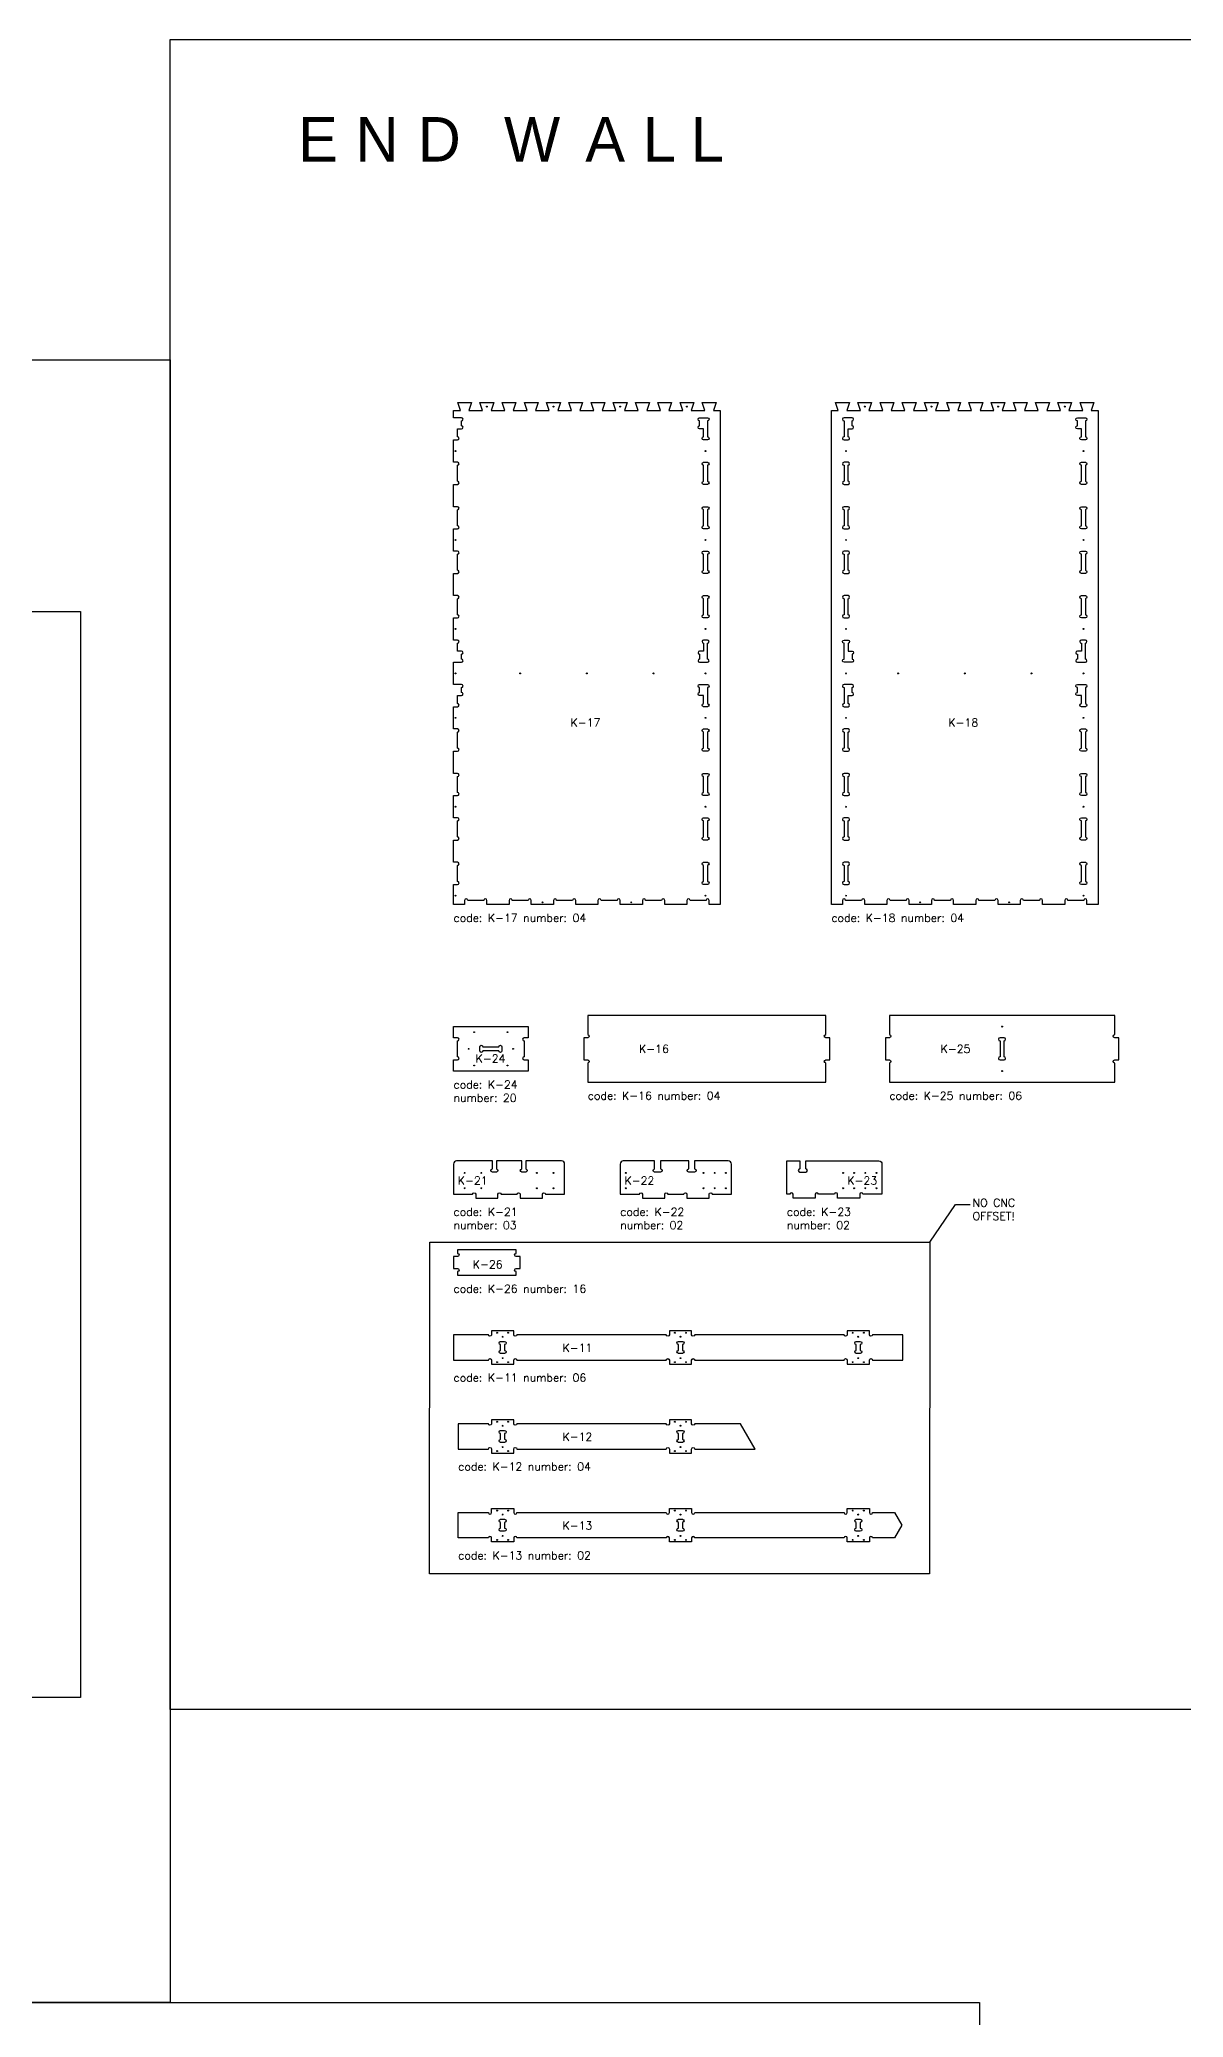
# Model space of a CAD drawing. Header units: millimetres. Extents: x -2063935 to 28085, y -14264 to 11271.
# Drawn here: x -1698 to 3449, y 839 to 9737 of the extents above; entities that cross this region are included whole.
import ezdxf

# ---------------------------------------------------------------- set-up
doc = ezdxf.new("R2010")
doc.units = ezdxf.units.MM
for name, color, linetype in [('codes', 1, 'Continuous'), ('collection', 9, 'Continuous'), ('dimensions', 4, 'Continuous'), ('drill holes d4mm x 50mm screws', 3, 'Continuous'), ('text', 4, 'Continuous')]:
    doc.layers.add(name, color=color, linetype=linetype)
doc.styles.get("Standard").update_dxf_attribs({"font": 'romans.shx'})

# ---------------------------------------------------------------- blocks, each defined once
blk = doc.blocks.new('NO_CNC-OFFSET')
at = {"layer": 'dimensions'}
blk.add_lwpolyline([(0, 0), (115.3, 169.6), (181.6, 169.6)], dxfattribs=at)
at = {"layer": 'dimensions', "insert": (192.4, 194.8), "char_height": 36, "attachment_point": 1}
blk.add_mtext_dynamic_manual_height_columns('NO CNC \\POFFSET!', width=972.986, gutter_width=1, heights=[0], dxfattribs=at)

msp = doc.modelspace()

# ---------------------------------------------------------------- linework, layer by layer
at = {"color": 2}
for points in [[(201.11037, 6985.62049), (183.11037, 6985.62049), (183.11037, 7021.62049, 1), (183.11037, 7035.62049), (165.11037, 7035.62049), (165.11037, 7135.62049), (183.11037, 7135.62049, 1), (183.11037, 7149.62049), (183.11037, 7221.62049, 1), (183.11037, 7235.62049), (165.11037, 7235.62049), (165.11037, 7335.62049), (183.11037, 7335.62049, 1), (183.11037, 7349.62049), (183.11037, 7421.62049, 1), (183.11037, 7435.62049), (165.11037, 7435.62049), (165.11037, 7535.62049), (183.11037, 7535.62049, 1), (183.11037, 7549.62049), (183.11037, 7621.62049, 1), (183.11037, 7635.62049), (165.11037, 7635.62049), (165.11037, 7735.62049), (183.11037, 7735.62049, 1), (183.11037, 7749.62049), (183.11037, 7821.62049, 1), (183.11037, 7835.62049), (165.11037, 7835.62049), (165.11037, 7935.62049), (183.11037, 7935.62049, 1), (183.11037, 7949.62049), (183.11037, 7985.62049), (201.11037, 7985.62049, 1), (201.11037, 7999.62049), (201.11037, 8021.62049, 1), (201.11037, 8035.62049), (165.11037, 8035.62049), (165.11037, 8067.62049), (196.11037, 8067.62049), (184.11037, 8103.62049), (246.11037, 8103.62049), (234.11037, 8067.62049), (296.11037, 8067.62049), (284.11037, 8103.62049), (346.11037, 8103.62049), (334.11037, 8067.62049), (396.11037, 8067.62049), (384.11037, 8103.62049), (446.11037, 8103.62049), (434.11037, 8067.62049), (496.11037, 8067.62049), (484.11037, 8103.62049), (546.11037, 8103.62049), (534.11037, 8067.62049), (596.11037, 8067.62049), (584.11037, 8103.62049), (646.11037, 8103.62049), (634.11037, 8067.62049), (696.11037, 8067.62049), (684.11037, 8103.62049), (746.11037, 8103.62049), (734.11037, 8067.62049), (796.11037, 8067.62049), (784.11037, 8103.62049), (846.11037, 8103.62049), (834.11037, 8067.62049), (896.11037, 8067.62049), (884.11037, 8103.62049), (946.11037, 8103.62049), (934.11037, 8067.62049), (996.11037, 8067.62049), (984.11037, 8103.62049), (1046.11037, 8103.62049), (1034.11037, 8067.62049), (1096.11037, 8067.62049), (1084.11037, 8103.62049), (1146.11037, 8103.62049), (1134.11037, 8067.62049), (1196.11037, 8067.62049), (1184.11037, 8103.62049), (1246.11037, 8103.62049), (1234.11037, 8067.62049), (1296.11037, 8067.62049), (1284.11037, 8103.62049), (1346.11037, 8103.62049), (1334.11037, 8067.62049), (1365.11037, 8067.62049), (1365.11037, 5846.62049), (1315.11037, 5846.62049), (1315.11037, 5864.62049, 1), (1301.11037, 5864.62049), (1229.11037, 5864.62049, 1), (1215.11037, 5864.62049), (1215.11037, 5846.62049), (1115.11037, 5846.62049), (1115.11037, 5864.62049, 1), (1101.11037, 5864.62049), (1029.11037, 5864.62049, 1), (1015.11037, 5864.62049), (1015.11037, 5846.62049), (915.11037, 5846.62049), (915.11037, 5864.62049, 1), (901.11037, 5864.62049), (829.11037, 5864.62049, 1), (815.11037, 5864.62049), (815.11037, 5846.62049), (715.11037, 5846.62049), (715.11037, 5864.62049, 1), (701.11037, 5864.62049), (629.11037, 5864.62049, 1), (615.11037, 5864.62049), (615.11037, 5846.62049), (515.11037, 5846.62049), (515.11037, 5864.62049, 1), (501.11037, 5864.62049), (429.11037, 5864.62049, 1), (415.11037, 5864.62049), (415.11037, 5846.62049), (315.11037, 5846.62049), (315.11037, 5864.62049, 1), (301.11037, 5864.62049), (229.11037, 5864.62049, 1), (215.11037, 5864.62049), (215.11037, 5846.62049), (165.11037, 5846.62049), (165.11037, 5935.62049), (183.11037, 5935.62049, 1), (183.11037, 5949.62049), (183.11037, 6021.62049, 1), (183.11037, 6035.62049), (165.11037, 6035.62049), (165.11037, 6135.62049), (183.11037, 6135.62049, 1), (183.11037, 6149.62049), (183.11037, 6221.62049, 1), (183.11037, 6235.62049), (165.11037, 6235.62049), (165.11037, 6335.62049), (183.11037, 6335.62049, 1), (183.11037, 6349.62049), (183.11037, 6421.62049, 1), (183.11037, 6435.62049), (165.11037, 6435.62049), (165.11037, 6535.62049), (183.11037, 6535.62049, 1), (183.11037, 6549.62049), (183.11037, 6621.62049, 1), (183.11037, 6635.62049), (165.11037, 6635.62049), (165.11037, 6735.62049), (183.11037, 6735.62049, 1), (183.11037, 6749.62049), (183.11037, 6785.62049), (201.11037, 6785.62049, 1), (201.11037, 6799.62049), (201.11037, 6821.62049, 1), (201.11037, 6835.62049), (165.11037, 6835.62049), (165.11037, 6935.62049), (201.11037, 6935.62049, 1), (201.11037, 6949.62049), (201.11037, 6971.62049, 1), (201.11037, 6985.62049)], [(1308.11037, 7735.62049), (1290.11037, 7735.62049, -1), (1290.11037, 7749.62049), (1290.11037, 7821.62049, -1), (1290.11037, 7835.62049), (1308.11037, 7835.62049, -1), (1308.11037, 7821.62049), (1308.11037, 7749.62049, -1)], [(1922.11037, 7735.62049), (1940.11037, 7735.62049, 1), (1940.11037, 7749.62049), (1940.11037, 7821.62049, 1), (1940.11037, 7835.62049), (1922.11037, 7835.62049, 1), (1922.11037, 7821.62049), (1922.11037, 7749.62049, 1)], [(3008.11037, 7735.62049), (2990.11037, 7735.62049, -1), (2990.11037, 7749.62049), (2990.11037, 7821.62049, -1), (2990.11037, 7835.62049), (3008.11037, 7835.62049, -1), (3008.11037, 7821.62049), (3008.11037, 7749.62049, -1)], [(1308.11037, 7535.62049), (1290.11037, 7535.62049, -1), (1290.11037, 7549.62049), (1290.11037, 7621.62049, -1), (1290.11037, 7635.62049), (1308.11037, 7635.62049, -1), (1308.11037, 7621.62049), (1308.11037, 7549.62049, -1)], [(1922.11037, 7535.62049), (1940.11037, 7535.62049, 1), (1940.11037, 7549.62049), (1940.11037, 7621.62049, 1), (1940.11037, 7635.62049), (1922.11037, 7635.62049, 1), (1922.11037, 7621.62049), (1922.11037, 7549.62049, 1)], [(3008.11037, 7535.62049), (2990.11037, 7535.62049, -1), (2990.11037, 7549.62049), (2990.11037, 7621.62049, -1), (2990.11037, 7635.62049), (3008.11037, 7635.62049, -1), (3008.11037, 7621.62049), (3008.11037, 7549.62049, -1)], [(1308.11037, 7335.62049), (1290.11037, 7335.62049, -1), (1290.11037, 7349.62049), (1290.11037, 7421.62049, -1), (1290.11037, 7435.62049), (1308.11037, 7435.62049, -1), (1308.11037, 7421.62049), (1308.11037, 7349.62049, -1)], [(1922.11037, 7335.62049), (1940.11037, 7335.62049, 1), (1940.11037, 7349.62049), (1940.11037, 7421.62049, 1), (1940.11037, 7435.62049), (1922.11037, 7435.62049, 1), (1922.11037, 7421.62049), (1922.11037, 7349.62049, 1)], [(3008.11037, 7335.62049), (2990.11037, 7335.62049, -1), (2990.11037, 7349.62049), (2990.11037, 7421.62049, -1), (2990.11037, 7435.62049), (3008.11037, 7435.62049, -1), (3008.11037, 7421.62049), (3008.11037, 7349.62049, -1)], [(1308.11037, 7135.62049), (1290.11037, 7135.62049, -1), (1290.11037, 7149.62049), (1290.11037, 7221.62049, -1), (1290.11037, 7235.62049), (1308.11037, 7235.62049, -1), (1308.11037, 7221.62049), (1308.11037, 7149.62049, -1)], [(1922.11037, 7135.62049), (1940.11037, 7135.62049, 1), (1940.11037, 7149.62049), (1940.11037, 7221.62049, 1), (1940.11037, 7235.62049), (1922.11037, 7235.62049, 1), (1922.11037, 7221.62049), (1922.11037, 7149.62049, 1)], [(3008.11037, 7135.62049), (2990.11037, 7135.62049, -1), (2990.11037, 7149.62049), (2990.11037, 7221.62049, -1), (2990.11037, 7235.62049), (3008.11037, 7235.62049, -1), (3008.11037, 7221.62049), (3008.11037, 7149.62049, -1)], [(1308.11037, 6535.62049), (1290.11037, 6535.62049, -1), (1290.11037, 6549.62049), (1290.11037, 6621.62049, -1), (1290.11037, 6635.62049), (1308.11037, 6635.62049, -1), (1308.11037, 6621.62049), (1308.11037, 6549.62049, -1)], [(1922.11037, 6535.62049), (1940.11037, 6535.62049, 1), (1940.11037, 6549.62049), (1940.11037, 6621.62049, 1), (1940.11037, 6635.62049), (1922.11037, 6635.62049, 1), (1922.11037, 6621.62049), (1922.11037, 6549.62049, 1)], [(3008.11037, 6535.62049), (2990.11037, 6535.62049, -1), (2990.11037, 6549.62049), (2990.11037, 6621.62049, -1), (2990.11037, 6635.62049), (3008.11037, 6635.62049, -1), (3008.11037, 6621.62049), (3008.11037, 6549.62049, -1)], [(1308.11037, 6335.62049), (1290.11037, 6335.62049, -1), (1290.11037, 6349.62049), (1290.11037, 6421.62049, -1), (1290.11037, 6435.62049), (1308.11037, 6435.62049, -1), (1308.11037, 6421.62049), (1308.11037, 6349.62049, -1)], [(1922.11037, 6335.62049), (1940.11037, 6335.62049, 1), (1940.11037, 6349.62049), (1940.11037, 6421.62049, 1), (1940.11037, 6435.62049), (1922.11037, 6435.62049, 1), (1922.11037, 6421.62049), (1922.11037, 6349.62049, 1)], [(3008.11037, 6335.62049), (2990.11037, 6335.62049, -1), (2990.11037, 6349.62049), (2990.11037, 6421.62049, -1), (2990.11037, 6435.62049), (3008.11037, 6435.62049, -1), (3008.11037, 6421.62049), (3008.11037, 6349.62049, -1)], [(1308.11037, 6135.62049), (1290.11037, 6135.62049, -1), (1290.11037, 6149.62049), (1290.11037, 6221.62049, -1), (1290.11037, 6235.62049), (1308.11037, 6235.62049, -1), (1308.11037, 6221.62049), (1308.11037, 6149.62049, -1)], [(1922.11037, 6135.62049), (1940.11037, 6135.62049, 1), (1940.11037, 6149.62049), (1940.11037, 6221.62049, 1), (1940.11037, 6235.62049), (1922.11037, 6235.62049, 1), (1922.11037, 6221.62049), (1922.11037, 6149.62049, 1)], [(3008.11037, 6135.62049), (2990.11037, 6135.62049, -1), (2990.11037, 6149.62049), (2990.11037, 6221.62049, -1), (2990.11037, 6235.62049), (3008.11037, 6235.62049, -1), (3008.11037, 6221.62049), (3008.11037, 6149.62049, -1)], [(1308.11037, 5935.62049), (1290.11037, 5935.62049, -1), (1290.11037, 5949.62049), (1290.11037, 6021.62049, -1), (1290.11037, 6035.62049), (1308.11037, 6035.62049, -1), (1308.11037, 6021.62049), (1308.11037, 5949.62049, -1)], [(1922.11037, 5935.62049), (1940.11037, 5935.62049, 1), (1940.11037, 5949.62049), (1940.11037, 6021.62049, 1), (1940.11037, 6035.62049), (1922.11037, 6035.62049, 1), (1922.11037, 6021.62049), (1922.11037, 5949.62049, 1)], [(3008.11037, 5935.62049), (2990.11037, 5935.62049, -1), (2990.11037, 5949.62049), (2990.11037, 6021.62049, -1), (2990.11037, 6035.62049), (3008.11037, 6035.62049, -1), (3008.11037, 6021.62049), (3008.11037, 5949.62049, -1)], [(1840.11037, 5046.62049), (1840.11037, 5132.62049, -1), (1840.11037, 5146.62049), (1858.11037, 5146.62049), (1858.11037, 5246.62049), (1840.11037, 5246.62049, -1), (1840.11037, 5260.62049), (1840.11037, 5346.62049), (769.11037, 5346.62049), (769.11037, 5260.62049, -1), (769.11037, 5246.62049), (751.11037, 5246.62049), (751.11037, 5146.62049), (769.11037, 5146.62049, -1), (769.11037, 5132.62049), (769.11037, 5046.62049)], [(3140.11037, 5046.62049), (3140.11037, 5132.62049, -1), (3140.11037, 5146.62049), (3158.11037, 5146.62049), (3158.11037, 5246.62049), (3140.11037, 5246.62049, -1), (3140.11037, 5260.62049), (3140.11037, 5346.62049), (2126.11037, 5346.62049), (2126.11037, 5260.62049, -1), (2126.11037, 5246.62049), (2108.11037, 5246.62049), (2108.11037, 5146.62049), (2126.11037, 5146.62049, -1), (2126.11037, 5132.62049), (2126.11037, 5046.62049)], [(283.11037, 5187.62049), (283.11037, 5205.62049, -1), (297.11037, 5205.62049), (369.11037, 5205.62049, -1), (383.11037, 5205.62049), (383.11037, 5187.62049, -1), (369.11037, 5187.62049), (297.11037, 5187.62049, -1)], [(2642.11037, 5246.62049), (2624.11037, 5246.62049, 1), (2624.11037, 5232.62049), (2624.11037, 5160.62049, 1), (2624.11037, 5146.62049), (2642.11037, 5146.62049, 1), (2642.11037, 5160.62049), (2642.11037, 5232.62049, 1)], [(395.11037, 3826.19326), (377.11037, 3826.19326, -1), (377.11037, 3840.19326), (377.11037, 3866.19326, -1), (377.11037, 3880.19326), (395.11037, 3880.19326, -1), (395.11037, 3866.19326), (395.11037, 3840.19326, -1)], [(1195.11037, 3826.19326), (1177.11037, 3826.19326, -1), (1177.11037, 3840.19326), (1177.11037, 3866.19326, -1), (1177.11037, 3880.19326), (1195.11037, 3880.19326, -1), (1195.11037, 3866.19326), (1195.11037, 3840.19326, -1)], [(1995.11037, 3826.19326), (1977.11037, 3826.19326, -1), (1977.11037, 3840.19326), (1977.11037, 3866.19326, -1), (1977.11037, 3880.19326), (1995.11037, 3880.19326, -1), (1995.11037, 3866.19326), (1995.11037, 3840.19326, -1)], [(395.11037, 3426.19326), (377.11037, 3426.19326, -1), (377.11037, 3440.19326), (377.11037, 3466.19326, -1), (377.11037, 3480.19326), (395.11037, 3480.19326, -1), (395.11037, 3466.19326), (395.11037, 3440.19326, -1)], [(1195.11037, 3426.19326), (1177.11037, 3426.19326, -1), (1177.11037, 3440.19326), (1177.11037, 3466.19326, -1), (1177.11037, 3480.19326), (1195.11037, 3480.19326, -1), (1195.11037, 3466.19326), (1195.11037, 3440.19326, -1)], [(395.11037, 3026.19326), (377.11037, 3026.19326, -1), (377.11037, 3040.19326), (377.11037, 3066.19326, -1), (377.11037, 3080.19326), (395.11037, 3080.19326, -1), (395.11037, 3066.19326), (395.11037, 3040.19326, -1)], [(1195.11037, 3026.19326), (1177.11037, 3026.19326, -1), (1177.11037, 3040.19326), (1177.11037, 3066.19326, -1), (1177.11037, 3080.19326), (1195.11037, 3080.19326, -1), (1195.11037, 3066.19326), (1195.11037, 3040.19326, -1)], [(1995.11037, 3026.19326), (1977.11037, 3026.19326, -1), (1977.11037, 3040.19326), (1977.11037, 3066.19326, -1), (1977.11037, 3080.19326), (1995.11037, 3080.19326, -1), (1995.11037, 3066.19326), (1995.11037, 3040.19326, -1)]]:
    msp.add_lwpolyline(points, format="xyb", close=True, dxfattribs=at)
for points in [[(1865.11037, 5846.62049), (1865.11037, 8067.62049), (1896.11037, 8067.62049), (1884.11037, 8103.62049), (1946.11037, 8103.62049), (1934.11037, 8067.62049), (1996.11037, 8067.62049), (1984.11037, 8103.62049), (2046.11037, 8103.62049), (2034.11037, 8067.62049), (2096.11037, 8067.62049), (2084.11037, 8103.62049), (2146.11037, 8103.62049), (2134.11037, 8067.62049), (2196.11037, 8067.62049), (2184.11037, 8103.62049), (2246.11037, 8103.62049), (2234.11037, 8067.62049), (2296.11037, 8067.62049), (2284.11037, 8103.62049), (2346.11037, 8103.62049), (2334.11037, 8067.62049), (2396.11037, 8067.62049), (2384.11037, 8103.62049), (2446.11037, 8103.62049), (2434.11037, 8067.62049), (2496.11037, 8067.62049), (2484.11037, 8103.62049), (2546.11037, 8103.62049), (2534.11037, 8067.62049), (2596.11037, 8067.62049), (2584.11037, 8103.62049), (2646.11037, 8103.62049), (2634.11037, 8067.62049), (2696.11037, 8067.62049), (2684.11037, 8103.62049), (2746.11037, 8103.62049), (2734.11037, 8067.62049), (2796.11037, 8067.62049), (2784.11037, 8103.62049), (2846.11037, 8103.62049), (2834.11037, 8067.62049), (2896.11037, 8067.62049), (2884.11037, 8103.62049), (2946.11037, 8103.62049), (2934.11037, 8067.62049), (2996.11037, 8067.62049), (2984.11037, 8103.62049), (3046.11037, 8103.62049), (3034.11037, 8067.62049), (3065.11037, 8067.62049), (3065.11037, 5846.62049), (3015.11037, 5846.62049), (3015.11037, 5864.62049, 1), (3001.11037, 5864.62049), (2929.11037, 5864.62049, 1), (2915.11037, 5864.62049), (2915.11037, 5846.62049), (2815.11037, 5846.62049), (2815.11037, 5864.62049, 1), (2801.11037, 5864.62049), (2729.11037, 5864.62049, 1), (2715.11037, 5864.62049), (2715.11037, 5846.62049), (2615.11037, 5846.62049), (2615.11037, 5864.62049, 1), (2601.11037, 5864.62049), (2529.11037, 5864.62049, 1), (2515.11037, 5864.62049), (2515.11037, 5846.62049), (2415.11037, 5846.62049), (2415.11037, 5864.62049, 1), (2401.11037, 5864.62049), (2329.11037, 5864.62049, 1), (2315.11037, 5864.62049), (2315.11037, 5846.62049), (2215.11037, 5846.62049), (2215.11037, 5864.62049, 1), (2201.11037, 5864.62049), (2129.11037, 5864.62049, 1), (2115.11037, 5864.62049), (2115.11037, 5846.62049), (2015.11037, 5846.62049), (2015.11037, 5864.62049, 1), (2001.11037, 5864.62049), (1929.11037, 5864.62049, 1), (1915.11037, 5864.62049), (1915.11037, 5846.62049), (1865.11037, 5846.62049)], [(1272.11037, 7985.62049, -1), (1272.11037, 7999.62049), (1272.11037, 8021.62049, -1), (1272.11037, 8035.62049), (1308.11037, 8035.62049, -1), (1308.11037, 8021.62049), (1308.11037, 7949.62049, -1), (1308.11037, 7935.62049), (1290.11037, 7935.62049, -1), (1290.11037, 7949.62049), (1290.11037, 7985.62049), (1272.11037, 7985.62049)], [(1958.11037, 7985.62049, 1), (1958.11037, 7999.62049), (1958.11037, 8021.62049, 1), (1958.11037, 8035.62049), (1922.11037, 8035.62049, 1), (1922.11037, 8021.62049), (1922.11037, 7949.62049, 1), (1922.11037, 7935.62049), (1940.11037, 7935.62049, 1), (1940.11037, 7949.62049), (1940.11037, 7985.62049), (1958.11037, 7985.62049)], [(2972.11037, 7985.62049, -1), (2972.11037, 7999.62049), (2972.11037, 8021.62049, -1), (2972.11037, 8035.62049), (3008.11037, 8035.62049, -1), (3008.11037, 8021.62049), (3008.11037, 7949.62049, -1), (3008.11037, 7935.62049), (2990.11037, 7935.62049, -1), (2990.11037, 7949.62049), (2990.11037, 7985.62049), (2972.11037, 7985.62049)], [(1272.11037, 6985.62049, 1), (1272.11037, 6971.62049), (1272.11037, 6949.62049, 1), (1272.11037, 6935.62049), (1308.11037, 6935.62049, 1), (1308.11037, 6949.62049), (1308.11037, 7021.62049, 1), (1308.11037, 7035.62049), (1290.11037, 7035.62049, 1), (1290.11037, 7021.62049), (1290.11037, 6985.62049), (1272.11037, 6985.62049)], [(1958.11037, 6985.62049, -1), (1958.11037, 6971.62049), (1958.11037, 6949.62049, -1), (1958.11037, 6935.62049), (1922.11037, 6935.62049, -1), (1922.11037, 6949.62049), (1922.11037, 7021.62049, -1), (1922.11037, 7035.62049), (1940.11037, 7035.62049, -1), (1940.11037, 7021.62049), (1940.11037, 6985.62049), (1958.11037, 6985.62049)], [(2972.11037, 6985.62049, 1), (2972.11037, 6971.62049), (2972.11037, 6949.62049, 1), (2972.11037, 6935.62049), (3008.11037, 6935.62049, 1), (3008.11037, 6949.62049), (3008.11037, 7021.62049, 1), (3008.11037, 7035.62049), (2990.11037, 7035.62049, 1), (2990.11037, 7021.62049), (2990.11037, 6985.62049), (2972.11037, 6985.62049)], [(1272.11037, 6785.62049, -1), (1272.11037, 6799.62049), (1272.11037, 6821.62049, -1), (1272.11037, 6835.62049), (1308.11037, 6835.62049, -1), (1308.11037, 6821.62049), (1308.11037, 6749.62049, -1), (1308.11037, 6735.62049), (1290.11037, 6735.62049, -1), (1290.11037, 6749.62049), (1290.11037, 6785.62049), (1272.11037, 6785.62049)], [(1958.11037, 6785.62049, 1), (1958.11037, 6799.62049), (1958.11037, 6821.62049, 1), (1958.11037, 6835.62049), (1922.11037, 6835.62049, 1), (1922.11037, 6821.62049), (1922.11037, 6749.62049, 1), (1922.11037, 6735.62049), (1940.11037, 6735.62049, 1), (1940.11037, 6749.62049), (1940.11037, 6785.62049), (1958.11037, 6785.62049)], [(2972.11037, 6785.62049, -1), (2972.11037, 6799.62049), (2972.11037, 6821.62049, -1), (2972.11037, 6835.62049), (3008.11037, 6835.62049, -1), (3008.11037, 6821.62049), (3008.11037, 6749.62049, -1), (3008.11037, 6735.62049), (2990.11037, 6735.62049, -1), (2990.11037, 6749.62049), (2990.11037, 6785.62049), (2972.11037, 6785.62049)], [(501.11037, 5296.62049), (501.11037, 5246.62049), (483.11037, 5246.62049, 1), (483.11037, 5232.62049), (483.11037, 5160.62049, 1), (483.11037, 5146.62049), (501.11037, 5146.62049), (501.11037, 5096.62049), (165.11037, 5096.62049), (165.11037, 5146.62049), (183.11037, 5146.62049, 1), (183.11037, 5160.62049), (183.11037, 5232.62049, 1), (183.11037, 5246.62049), (165.11037, 5246.62049), (165.11037, 5296.62049), (501.11037, 5296.62049)], [(215.11037, 4542.19326), (251.11037, 4542.19326, -1), (265.11037, 4542.19326), (265.11037, 4524.19326), (365.11037, 4524.19326), (365.11037, 4542.19326, -1), (379.11037, 4542.19326), (451.11037, 4542.19326, -1), (465.11037, 4542.19326), (465.11037, 4524.19326), (565.11037, 4524.19326), (565.11037, 4542.19326, -1), (579.11037, 4542.19326), (615.11037, 4542.19326), (665.11037, 4542.19326), (665.11037, 4678.19326, 0.4142135624), (651.11037, 4692.19326), (490.11037, 4692.19326), (490.11037, 4656.19326, -1), (490.11037, 4642.19326), (472.11037, 4642.19326, -1), (472.11037, 4656.19326), (472.11037, 4692.19326), (415.11037, 4692.19326), (358.11037, 4692.19326), (358.11037, 4656.19326, -1), (358.11037, 4642.19326), (340.11037, 4642.19326, -1), (340.11037, 4656.19326), (340.11037, 4692.19326), (179.11037, 4692.19326, 0.4142135624), (165.11037, 4678.19326), (165.11037, 4542.19326), (215.11037, 4542.19326)], [(965.11037, 4542.19326), (1001.11037, 4542.19326, -1), (1015.11037, 4542.19326), (1015.11037, 4524.19326), (1115.11037, 4524.19326), (1115.11037, 4542.19326, -1), (1129.11037, 4542.19326), (1201.11037, 4542.19326, -1), (1215.11037, 4542.19326), (1215.11037, 4524.19326), (1315.11037, 4524.19326), (1315.11037, 4542.19326, -1), (1329.11037, 4542.19326), (1365.11037, 4542.19326), (1415.11037, 4542.19326), (1415.11037, 4678.19326, 0.4142135624), (1401.11037, 4692.19326), (1249.90768, 4692.19326), (1249.90768, 4656.19326, -1), (1249.90768, 4642.19326), (1223.12307, 4642.19326, -1), (1223.12307, 4656.19326), (1223.12307, 4692.19326), (1165.11037, 4692.19326), (1096.74108, 4692.19326), (1096.74108, 4656.19326, -1), (1096.74108, 4642.19326), (1069.74108, 4642.19326, -1), (1069.74108, 4656.19326), (1069.74108, 4692.19326), (929.11037, 4692.19326, 0.4142135624), (915.11037, 4678.19326), (915.11037, 4542.19326), (965.11037, 4542.19326)], [(2042.94579, 4542.19326), (2006.94579, 4542.19326, 1), (1992.94579, 4542.19326), (1992.94579, 4524.19326), (1892.94579, 4524.19326), (1892.94579, 4542.19326, 1), (1878.94579, 4542.19326), (1806.94579, 4542.19326, 1), (1792.94579, 4542.19326), (1792.94579, 4524.19326), (1692.94579, 4524.19326), (1692.94579, 4542.19326, 1), (1678.94579, 4542.19326), (1665.11037, 4542.19326), (1665.11037, 4692.1573), (1723.51909, 4692.1573), (1723.51909, 4656.1573, 1), (1723.51909, 4642.1573), (1750.51909, 4642.1573, 1), (1750.51909, 4656.1573), (1750.51909, 4692.1573), (2078.94577, 4692.09741, -0.4210768971), (2092.94579, 4678.09741), (2092.94579, 4542.19326), (2042.94579, 4542.19326)], [(183.11037, 4276.19326, -1), (183.11037, 4262.19326), (165.11037, 4262.19326), (165.11037, 4208.19326), (183.11037, 4208.19326, -1), (183.11037, 4194.19326), (183.11037, 4178.19326), (447.11037, 4178.19326), (447.11037, 4194.19326, -1), (447.11037, 4208.19326), (465.11037, 4208.19326), (465.11037, 4262.19326), (447.11037, 4262.19326, -1), (447.11037, 4276.19326), (447.11037, 4292.19326), (183.11037, 4292.19326), (183.11037, 4276.19326)], [(165.11037, 3910.19326), (165.11037, 3796.19326), (322.11037, 3796.19326, -1), (336.11037, 3796.19326), (336.11037, 3778.19326), (436.11037, 3778.19326), (436.11037, 3796.19326, -1), (450.11037, 3796.19326), (1122.11037, 3796.19326, -1), (1136.11037, 3796.19326), (1136.11037, 3778.19326), (1236.11037, 3778.19326), (1236.11037, 3796.19326, -1), (1250.11037, 3796.19326), (1922.11037, 3796.19326, -1), (1936.11037, 3796.19326), (1936.11037, 3778.19326), (2036.11037, 3778.19326), (2036.11037, 3796.19326, -1), (2050.11037, 3796.19326), (2186.11037, 3796.19326), (2186.11037, 3910.19326), (2050.11037, 3910.19326, -1), (2036.11037, 3910.19326), (2036.11037, 3928.19326), (1936.11037, 3928.19326), (1936.11037, 3910.19326, -1), (1922.11037, 3910.19326), (1250.11037, 3910.19326, -1), (1236.11037, 3910.19326), (1236.11037, 3928.19326), (1136.11037, 3928.19326), (1136.11037, 3910.19326, -1), (1122.11037, 3910.19326), (450.11037, 3910.19326, -1), (436.11037, 3910.19326), (436.11037, 3928.19326), (336.11037, 3928.19326), (336.11037, 3910.19326, -1), (322.11037, 3910.19326), (165.11037, 3910.19326)], [(186.11037, 3510.19326), (186.11037, 3396.19326), (322.11037, 3396.19326, -1), (336.11037, 3396.19326), (336.11037, 3378.19326), (436.11037, 3378.19326), (436.11037, 3396.19326, -1), (450.11037, 3396.19326), (1122.11037, 3396.19326, -1), (1136.11037, 3396.19326), (1136.11037, 3378.19326), (1236.11037, 3378.19326), (1236.11037, 3396.19326, -1), (1250.11037, 3396.19326), (1522.05566, 3396.19326), (1456.23773, 3510.19326), (1250.11037, 3510.19326, -1), (1236.11037, 3510.19326), (1236.11037, 3528.19326), (1136.11037, 3528.19326), (1136.11037, 3510.19326, -1), (1122.11037, 3510.19326), (450.11037, 3510.19326, -1), (436.11037, 3510.19326), (436.11037, 3528.19326), (336.11037, 3528.19326), (336.11037, 3510.19326, -1), (322.11037, 3510.19326), (186.11037, 3510.19326)], [(186.11037, 3110.19326), (322.11037, 3110.19326, 1), (336.11037, 3110.19326), (336.11037, 3128.19326), (436.11037, 3128.19326), (436.11037, 3110.19326, 1), (450.11037, 3110.19326), (1122.11037, 3110.19326, 1), (1136.11037, 3110.19326), (1136.11037, 3128.19326), (1236.11037, 3128.19326), (1236.11037, 3110.19326, 1), (1250.11037, 3110.19326), (1922.11037, 3110.19326, 1), (1936.11037, 3110.19326), (1936.11037, 3128.19326), (2036.11037, 3128.19326), (2036.11037, 3110.19326, 1), (2050.11037, 3110.19326), (2149.05744, 3110.19326), (2181.96641, 3053.19326), (2149.05744, 2996.19326), (2050.11037, 2996.19326, 1), (2036.11037, 2996.19326), (2036.11037, 2978.19326), (1936.11037, 2978.19326), (1936.11037, 2996.19326, 1), (1922.11037, 2996.19326), (1250.11037, 2996.19326, 1), (1236.11037, 2996.19326), (1236.11037, 2978.19326), (1136.11037, 2978.19326), (1136.11037, 2996.19326, 1), (1122.11037, 2996.19326), (450.11037, 2996.19326, 1), (436.11037, 2996.19326), (436.11037, 2978.19326), (336.11037, 2978.19326), (336.11037, 2996.19326, 1), (322.11037, 2996.19326), (186.11037, 2996.19326), (186.11037, 3110.19326)]]:
    msp.add_lwpolyline(points, format="xyb", dxfattribs=at)
at = {"layer": 'collection'}
for points in [[(-1109.52455, 9737.05147), (9871.20497, 9737.05147), (9871.20497, 2225.14331), (-1109.52455, 2225.14331)], [(-5486.75045, 8296.50093), (-1109.52455, 8296.50093), (-1109.52455, 906.12007), (-5486.75045, 906.12007)], [(-2686.72501, 906.12007), (2531.03193, 906.12007), (2531.03193, -5911.27747), (-2686.72501, -5911.27747)]]:
    msp.add_lwpolyline(points, close=True, dxfattribs=at)
at = {"layer": 'dimensions'}
for points in [[(-5059.13606, 7163.45226), (-1514.15285, 7163.45226), (-1514.15285, 2278.89372), (-5059.13606, 2278.89372)], [(58.48069, 4327.21236), (2308.342, 4327.21236), (2306.35221, 2835.34658), (56.4909, 2835.34658)]]:
    msp.add_lwpolyline(points, close=True, dxfattribs=at)
at = {"layer": 'drill holes d4mm x 50mm screws'}
for centre in [(315.11037, 8085.62049), (615.11037, 8085.62049), (915.11037, 8085.62049), (1215.11037, 8085.62049), (2015.11037, 8085.62049), (2315.11037, 8085.62049), (2615.11037, 8085.62049), (2915.11037, 8085.62049), (174.11037, 7885.62049), (1299.11037, 7885.62049), (1931.11037, 7885.62049), (2999.11037, 7885.62049), (174.11037, 7485.62049), (1299.11037, 7485.62049), (1931.11037, 7485.62049), (2999.11037, 7485.62049), (174.11037, 7085.62049), (1299.11037, 7085.62049), (1931.11037, 7085.62049), (2999.11037, 7085.62049), (174.11037, 6885.62049), (465.11037, 6885.62049), (765.11037, 6885.62049), (1065.11037, 6885.62049), (1299.11037, 6885.62049), (1931.11037, 6885.62049), (2165.11037, 6885.62049), (2465.11037, 6885.62049), (2765.11037, 6885.62049), (2999.11037, 6885.62049), (174.11037, 6685.62049), (1299.11037, 6685.62049), (1931.11037, 6685.62049), (2999.11037, 6685.62049), (174.11037, 6285.62049), (1299.11037, 6285.62049), (1931.11037, 6285.62049), (2999.11037, 6285.62049), (174.11037, 5885.62049), (1299.11037, 5885.62049), (1931.11037, 5885.62049), (2999.11037, 5885.62049), (565.11037, 5855.62049), (965.11037, 5855.62049), (2265.11037, 5855.62049), (2665.11037, 5855.62049), (258.11037, 5271.62049), (408.11037, 5271.62049), (2633.11037, 5296.62049), (233.11037, 5196.62049), (433.11037, 5196.62049), (258.11037, 5121.62049), (408.11037, 5121.62049), (2633.11037, 5096.62049), (215.11037, 4638.19326), (290.11037, 4638.19326), (540.11037, 4638.19326), (615.11037, 4638.19326), (940.11037, 4638.19326), (1290.11037, 4638.19326), (1340.11037, 4638.19326), (1390.11037, 4638.19326), (1917.94579, 4638.19326), (1967.94579, 4638.19326), (2017.94579, 4638.19326), (2067.94579, 4638.19326), (215.11037, 4569.19326), (290.11037, 4569.19326), (540.11037, 4569.19326), (615.11037, 4569.19326), (940.11037, 4569.19326), (1290.11037, 4569.19326), (1340.11037, 4569.19326), (1390.11037, 4569.19326), (1917.94579, 4569.19326), (1967.94579, 4569.19326), (2017.94579, 4569.19326), (2067.94579, 4569.19326), (361.11037, 3919.19326), (411.11037, 3919.19326), (1161.11037, 3919.19326), (1211.11037, 3919.19326), (1961.11037, 3919.19326), (2011.11037, 3919.19326), (386.11037, 3901.19326), (1186.11037, 3901.19326), (1986.11037, 3901.19326), (361.11037, 3787.19326), (386.11037, 3805.19326), (411.11037, 3787.19326), (1161.11037, 3787.19326), (1186.11037, 3805.19326), (1211.11037, 3787.19326), (1961.11037, 3787.19326), (1986.11037, 3805.19326), (2011.11037, 3787.19326), (361.11037, 3519.19326), (386.11037, 3501.19326), (411.11037, 3519.19326), (1161.11037, 3519.19326), (1186.11037, 3501.19326), (1211.11037, 3519.19326), (361.11037, 3387.19326), (386.11037, 3405.19326), (411.11037, 3387.19326), (1161.11037, 3387.19326), (1186.11037, 3405.19326), (1211.11037, 3387.19326), (361.11037, 3119.19326), (411.11037, 3119.19326), (1161.11037, 3119.19326), (1211.11037, 3119.19326), (1961.11037, 3119.19326), (2011.11037, 3119.19326), (386.11037, 3101.19326), (1186.11037, 3101.19326), (1986.11037, 3101.19326), (361.11037, 2987.19326), (386.11037, 3005.19326), (411.11037, 2987.19326), (1161.11037, 2987.19326), (1186.11037, 3005.19326), (1211.11037, 2987.19326), (1961.11037, 2987.19326), (1986.11037, 3005.19326), (2011.11037, 2987.19326)]:
    msp.add_circle(centre, 2, dxfattribs=at)

# ---------------------------------------------------------------- block references
msp.add_blockref('NO_CNC-OFFSET', (2308.342, 4327.21236))

# ---------------------------------------------------------------- texts
at = {"layer": 'codes', "char_height": 36, "attachment_point": 4}
for s, width, heights, insert in [('K-17', 133.0311663, [0], (691.6762, 6664.3018)), ('K-18', 133.0311663, [0], (2391.6762, 6664.3018)), ('K-24', 133.0311663, [0], (264.4534, 5153.14015)), ('\\pi100.43;K-16', 338, [36], (899.32062, 5196.62049)), ('\\pi100.43;K-25', 338, [36], (2256.32062, 5196.62049)), ('K-21', 133.0311663, [0], (184.39434, 4603.76665)), ('K-22', 133.0311663, [0], (934.39434, 4603.76665)), ('K-23', 133.0311663, [0], (1936.95289, 4603.76665)), ('K-26', 133.0311663, [0], (251.71188, 4226.81769)), ('K-11', 133.0311663, [0], (655.39434, 3851.69437)), ('K-12', 133.0311663, [0], (655.39434, 3451.69437)), ('K-13', 133.0311663, [0], (655.39434, 3051.69437))]:
    msp.add_mtext_dynamic_manual_height_columns(s, width=width, gutter_width=1, heights=heights, dxfattribs=dict(at, insert=insert))
at = {"layer": 'collection', "insert": (-534.26934, 9388.25537), "char_height": 200, "attachment_point": 1}
msp.add_mtext_dynamic_manual_height_columns('{\\fFranklin Gothic Medium|b0|i0|c0|p34;\\T1.45;END WALL}', width=3203.3514994, gutter_width=1, heights=[0], dxfattribs=at)
at = {"layer": 'text', "char_height": 36, "attachment_point": 1}
for s, width, heights, insert in [('code: K-17 number: 04', 1200, [0], (165.11037, 5803.74686)), ('code: K-18 number: 04', 1200, [0], (1865.11037, 5803.74686)), ('code: K-24 number: 20', 400.6678689, [119.17213], (165.11037, 5053.74686)), ('code: K-16 number: 04', 1200, [0], (769.11037, 5003.74686)), ('code: K-25 number: 06', 1200, [0], (2126.11037, 5003.74686)), ('code: K-21 number: 03', 400.6678689, [119.17213], (165.11037, 4481.31963)), ('code: K-22 number: 02', 400.6678689, [119.17213], (915.11037, 4481.31963)), ('code: K-23 number: 02', 400.6678689, [119.17213], (1665.11037, 4481.31963)), ('code: K-26 number: 16', 1200, [0], (165.11037, 4135.31963)), ('code: K-11 number: 06', 1200, [0], (165.11037, 3735.31963)), ('code: K-12 number: 04', 1200, [0], (186.11037, 3335.31963)), ('code: K-13 number: 02', 1200, [0], (186.11037, 2935.31963))]:
    msp.add_mtext_dynamic_manual_height_columns(s, width=width, gutter_width=1, heights=heights, dxfattribs=dict(at, insert=insert))

doc.saveas('drawing.dxf')
